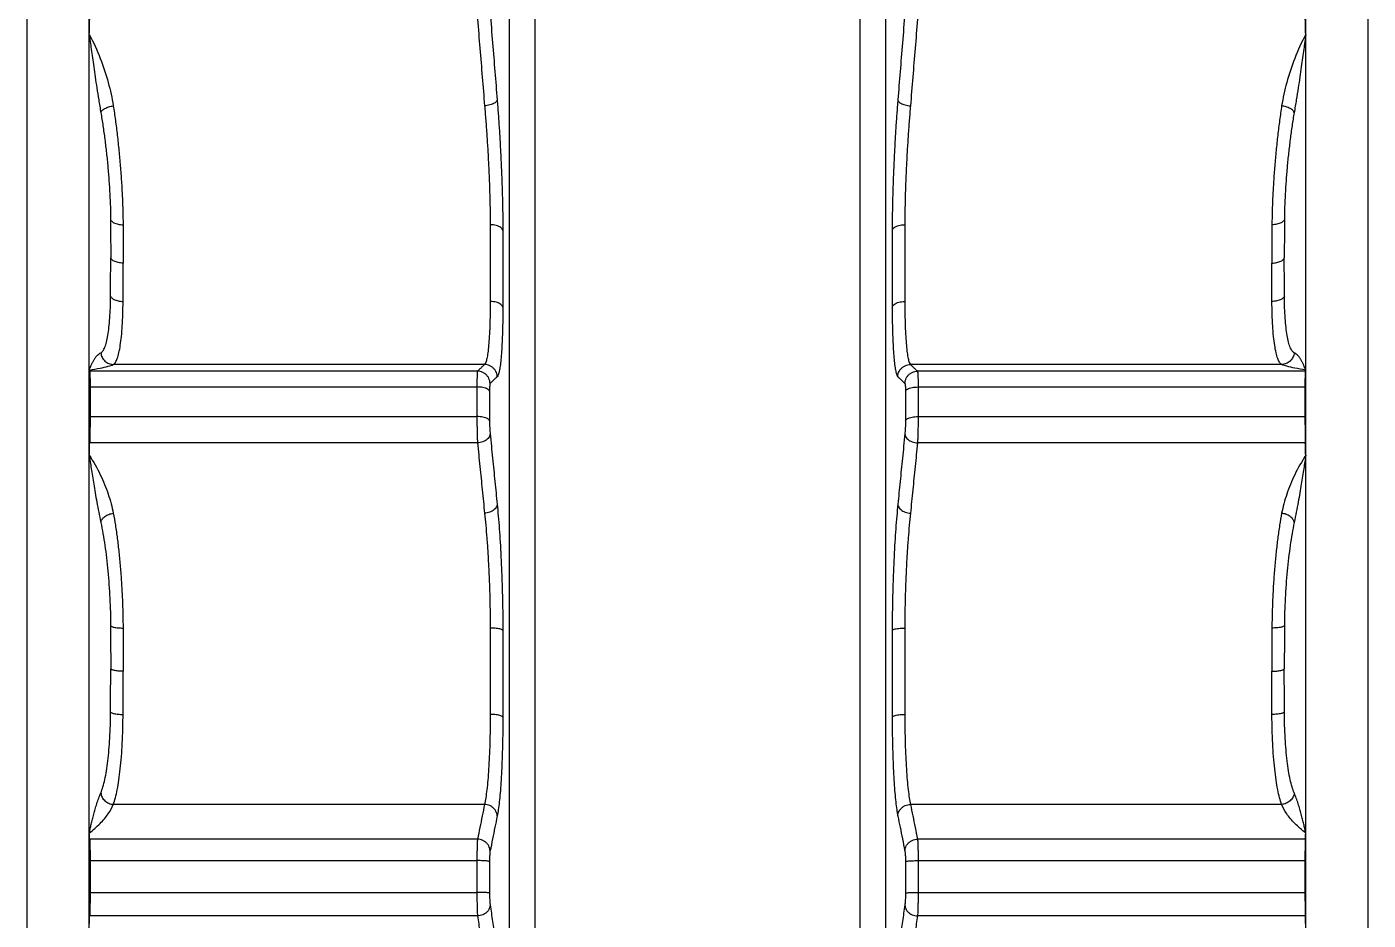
# Model space of a CAD drawing. Extents: x -19 to 350, y -1 to 245.
# Drawn here: x 277.3 to 330.3, y 182.8 to 218.1 of the extents above; entities that cross this region are included whole.
import ezdxf

# ---------------------------------------------------------------- set-up
doc = ezdxf.new("R2010")
doc.units = 0
doc.header["$MEASUREMENT"] = 0
doc.layers.get('0').update_dxf_attribs({"linetype": 'CONTINUOUS'})

msp = doc.modelspace()

# ---------------------------------------------------------------- linework, layer by layer
at = {"color": 7, "linetype": 'Continuous'}
for p, q in [((279.761, 116.313), (279.761, 243.066)), ((327.825, 116.313), (327.825, 243.066)), ((277.293, 242.6), (277.293, 116.9)), ((330.293, 116.9), (330.293, 242.6)), ((296.363, 125.188), (296.363, 234.217)), ((311.223, 234.217), (311.223, 125.188)), ((297.36, 233.299), (297.36, 126.107)), ((310.226, 126.107), (310.226, 233.299)), ((295.379, 204.755), (280.711, 204.755)), ((326.875, 204.755), (312.207, 204.755)), ((295.1, 204.489), (279.777, 204.489)), ((327.809, 204.489), (312.486, 204.489)), ((279.791, 203.866), (279.791, 202.696)), ((279.791, 203.866), (295.077, 203.866)), ((295.077, 203.866), (295.077, 202.696)), ((295.576, 203.694), (295.576, 202.532)), ((312.01, 203.694), (312.01, 202.532)), ((312.509, 203.866), (312.509, 202.696)), ((312.509, 203.866), (327.795, 203.866)), ((327.795, 203.866), (327.795, 202.696)), ((279.791, 202.696), (295.077, 202.696)), ((312.509, 202.696), (327.795, 202.696)), ((295.1, 201.655), (279.777, 201.655)), ((327.809, 201.655), (312.486, 201.655)), ((295.379, 187.375), (280.711, 187.375)), ((326.875, 187.375), (312.207, 187.375)), ((295.1, 186.001), (279.777, 186.001)), ((327.809, 186.001), (312.486, 186.001)), ((279.791, 185.152), (279.791, 183.899)), ((279.791, 185.152), (295.077, 185.152)), ((295.077, 185.152), (295.077, 183.899)), ((295.576, 185.113), (295.576, 183.869)), ((312.01, 185.113), (312.01, 183.869)), ((312.509, 185.152), (312.509, 183.899)), ((312.509, 185.152), (327.795, 185.152)), ((327.795, 185.152), (327.795, 183.899)), ((279.791, 183.899), (295.077, 183.899)), ((312.509, 183.899), (327.795, 183.899)), ((295.1, 182.965), (279.777, 182.965)), ((327.809, 182.965), (312.486, 182.965))]:
    msp.add_line(p, q, dxfattribs=at)
for points, knots in [([(279.761, 217.795), (279.764, 217.895), (279.769, 218.095), (279.774, 218.294), (279.777, 218.395)], [0, 0, 0, 0, 0.2986575, 0.5998641, 0.5998641, 0.5998641, 0.5998641]), ([(295.1, 218.395), (295.131, 218.013), (295.194, 217.25), (295.287, 216.109), (295.348, 215.35), (295.379, 214.972)], [0, 0, 0, 0, 1.150453, 2.295142, 3.434033, 3.434033, 3.434033, 3.434033]), ([(295.599, 218.639), (295.631, 218.246), (295.694, 217.473), (295.787, 216.331), (295.848, 215.584), (295.877, 215.216)], [0, 0, 0, 0, 1.183951, 2.327165, 3.434951, 3.434951, 3.434951, 3.434951]), ([(311.987, 218.639), (311.955, 218.246), (311.892, 217.473), (311.799, 216.331), (311.738, 215.584), (311.709, 215.216)], [0, 0, 0, 0, 1.183951, 2.327165, 3.434951, 3.434951, 3.434951, 3.434951]), ([(312.486, 218.395), (312.455, 218.013), (312.392, 217.25), (312.299, 216.109), (312.238, 215.35), (312.207, 214.972)], [0, 0, 0, 0, 1.150453, 2.295142, 3.434033, 3.434033, 3.434033, 3.434033]), ([(327.825, 217.795), (327.822, 217.895), (327.817, 218.095), (327.812, 218.294), (327.809, 218.395)], [0, 0, 0, 0, 0.2986575, 0.5998641, 0.5998641, 0.5998641, 0.5998641]), ([(279.761, 217.795), (279.921, 217.486), (280.206, 216.866), (280.523, 215.919), (280.658, 215.283), (280.711, 214.972)], [0, 0, 0, 0, 1.043848, 2.042423, 2.9899, 2.9899, 2.9899, 2.9899]), ([(279.761, 217.795), (279.773, 217.702), (279.798, 217.507), (279.839, 217.2), (279.885, 216.865), (279.937, 216.5), (279.995, 216.102), (280.06, 215.67), (280.135, 215.2), (280.189, 214.873), (280.218, 214.703)], [0, 0, 0, 0, 0.280797, 0.590533, 0.928272, 1.296196, 1.696939, 2.13336, 2.60841, 3.125565, 3.125565, 3.125565, 3.125565]), ([(327.825, 217.795), (327.665, 217.486), (327.38, 216.866), (327.063, 215.919), (326.928, 215.283), (326.875, 214.972)], [0, 0, 0, 0, 1.043848, 2.042423, 2.9899, 2.9899, 2.9899, 2.9899]), ([(327.825, 217.795), (327.813, 217.702), (327.788, 217.507), (327.747, 217.2), (327.701, 216.865), (327.65, 216.5), (327.592, 216.102), (327.526, 215.67), (327.451, 215.2), (327.397, 214.873), (327.368, 214.703)], [0, 0, 0, 0, 0.280797, 0.590533, 0.928272, 1.296196, 1.696939, 2.13336, 2.60841, 3.125565, 3.125565, 3.125565, 3.125565]), ([(295.877, 215.216), (295.876, 215.199), (295.863, 215.162), (295.821, 215.115), (295.759, 215.072), (295.681, 215.034), (295.588, 215.004), (295.486, 214.983), (295.415, 214.974), (295.379, 214.972)], [0, 0, 0, 0, 0.0510357, 0.1123881, 0.1869245, 0.2743394, 0.3724606, 0.4780077, 0.5870644, 0.5870644, 0.5870644, 0.5870644]), ([(295.877, 215.216), (295.893, 215.029), (295.921, 214.649), (295.96, 214.074), (295.995, 213.488), (296.026, 212.897), (296.052, 212.306), (296.073, 211.72), (296.088, 211.146), (296.099, 210.59), (296.102, 210.226), (296.102, 210.049)], [0, 0, 0, 0, 0.562686, 1.141781, 1.729897, 2.323117, 2.916444, 3.504597, 4.081328, 4.640548, 5.17285, 5.17285, 5.17285, 5.17285]), ([(311.709, 215.216), (311.694, 215.029), (311.665, 214.649), (311.626, 214.074), (311.591, 213.488), (311.561, 212.897), (311.535, 212.306), (311.514, 211.72), (311.498, 211.146), (311.488, 210.59), (311.485, 210.226), (311.484, 210.049)], [0, 0, 0, 0, 0.562686, 1.141781, 1.729897, 2.323117, 2.916444, 3.504597, 4.081328, 4.640548, 5.17285, 5.17285, 5.17285, 5.17285]), ([(311.709, 215.216), (311.71, 215.199), (311.724, 215.162), (311.765, 215.115), (311.827, 215.072), (311.905, 215.034), (311.998, 215.004), (312.1, 214.983), (312.171, 214.974), (312.207, 214.972)], [0, 0, 0, 0, 0.0510357, 0.1123881, 0.1869245, 0.2743394, 0.3724606, 0.4780077, 0.5870644, 0.5870644, 0.5870644, 0.5870644]), ([(280.218, 214.703), (280.221, 214.718), (280.234, 214.749), (280.268, 214.792), (280.316, 214.833), (280.378, 214.871), (280.451, 214.905), (280.532, 214.934), (280.62, 214.957), (280.68, 214.968), (280.711, 214.972)], [0, 0, 0, 0, 0.0452581, 0.0988116, 0.1620326, 0.2347006, 0.3155932, 0.4028459, 0.4941842, 0.5870968, 0.5870968, 0.5870968, 0.5870968]), ([(280.218, 214.703), (280.247, 214.531), (280.303, 214.181), (280.376, 213.649), (280.441, 213.108), (280.496, 212.564), (280.54, 212.023), (280.573, 211.493), (280.595, 210.981), (280.601, 210.646), (280.602, 210.482)], [0, 0, 0, 0, 0.524175, 1.063291, 1.610241, 2.159106, 2.703727, 3.237412, 3.752897, 4.242548, 4.242548, 4.242548, 4.242548]), ([(280.711, 214.972), (280.74, 214.783), (280.795, 214.397), (280.868, 213.809), (280.933, 213.206), (280.988, 212.598), (281.033, 211.993), (281.066, 211.402), (281.087, 210.831), (281.094, 210.459), (281.095, 210.277)], [0, 0, 0, 0, 0.573406, 1.169658, 1.779081, 2.392635, 3.001402, 3.596713, 4.17026, 4.714191, 4.714191, 4.714191, 4.714191]), ([(295.379, 214.972), (295.396, 214.784), (295.428, 214.398), (295.47, 213.812), (295.508, 213.21), (295.541, 212.602), (295.567, 211.998), (295.586, 211.405), (295.599, 210.833), (295.603, 210.459), (295.604, 210.277)], [0, 0, 0, 0, 0.56781, 1.159155, 1.76516, 2.376716, 2.984825, 3.580713, 4.155689, 4.701438, 4.701438, 4.701438, 4.701438]), ([(312.207, 214.972), (312.191, 214.784), (312.159, 214.398), (312.116, 213.812), (312.078, 213.21), (312.046, 212.602), (312.019, 211.998), (312, 211.405), (311.987, 210.833), (311.983, 210.459), (311.983, 210.277)], [0, 0, 0, 0, 0.56781, 1.159155, 1.76516, 2.376716, 2.984825, 3.580713, 4.155689, 4.701438, 4.701438, 4.701438, 4.701438]), ([(326.875, 214.972), (326.846, 214.783), (326.791, 214.397), (326.718, 213.809), (326.653, 213.206), (326.598, 212.598), (326.554, 211.993), (326.52, 211.402), (326.499, 210.831), (326.492, 210.459), (326.491, 210.277)], [0, 0, 0, 0, 0.573406, 1.169658, 1.779081, 2.392635, 3.001402, 3.596713, 4.17026, 4.714191, 4.714191, 4.714191, 4.714191]), ([(327.368, 214.703), (327.365, 214.718), (327.353, 214.749), (327.319, 214.792), (327.27, 214.833), (327.208, 214.871), (327.136, 214.905), (327.054, 214.934), (326.966, 214.957), (326.906, 214.968), (326.875, 214.972)], [0, 0, 0, 0, 0.0452581, 0.0988116, 0.1620326, 0.2347006, 0.3155932, 0.4028459, 0.4941842, 0.5870968, 0.5870968, 0.5870968, 0.5870968]), ([(327.368, 214.703), (327.339, 214.531), (327.283, 214.181), (327.21, 213.649), (327.145, 213.108), (327.091, 212.564), (327.046, 212.023), (327.013, 211.493), (326.992, 210.981), (326.985, 210.646), (326.984, 210.482)], [0, 0, 0, 0, 0.524175, 1.063291, 1.610241, 2.159106, 2.703727, 3.237412, 3.752897, 4.242548, 4.242548, 4.242548, 4.242548]), ([(280.602, 210.482), (280.608, 210.465), (280.628, 210.43), (280.675, 210.386), (280.738, 210.348), (280.815, 210.317), (280.902, 210.294), (280.996, 210.28), (281.062, 210.277), (281.095, 210.277)], [0, 0, 0, 0, 0.0549338, 0.1182992, 0.1915163, 0.2742354, 0.364937, 0.461351, 0.5607524, 0.5607524, 0.5607524, 0.5607524]), ([(280.602, 210.482), (280.603, 210.314), (280.605, 209.978), (280.606, 209.473), (280.607, 209.136), (280.607, 208.968)], [0, 0, 0, 0, 0.504718, 1.009531, 1.514302, 1.514302, 1.514302, 1.514302]), ([(326.984, 210.482), (326.978, 210.465), (326.958, 210.43), (326.911, 210.386), (326.848, 210.348), (326.772, 210.317), (326.684, 210.294), (326.59, 210.28), (326.524, 210.277), (326.491, 210.277)], [0, 0, 0, 0, 0.0549338, 0.1182992, 0.1915163, 0.2742354, 0.364937, 0.461351, 0.5607524, 0.5607524, 0.5607524, 0.5607524]), ([(326.984, 210.482), (326.983, 210.314), (326.982, 209.978), (326.98, 209.473), (326.98, 209.136), (326.98, 208.968)], [0, 0, 0, 0, 0.504718, 1.009531, 1.514302, 1.514302, 1.514302, 1.514302]), ([(281.095, 210.277), (281.096, 210.109), (281.098, 209.772), (281.099, 209.266), (281.099, 208.929), (281.099, 208.761)], [0, 0, 0, 0, 0.50562, 1.011116, 1.516501, 1.516501, 1.516501, 1.516501]), ([(296.102, 210.049), (296.099, 210.07), (296.078, 210.116), (296.021, 210.171), (295.939, 210.217), (295.839, 210.251), (295.725, 210.273), (295.645, 210.277), (295.604, 210.277)], [0, 0, 0, 0, 0.0656345, 0.1433111, 0.2361307, 0.3430443, 0.4605163, 0.5836071, 0.5836071, 0.5836071, 0.5836071]), ([(295.604, 210.277), (295.605, 209.94), (295.606, 209.266), (295.606, 208.255), (295.605, 207.581), (295.604, 207.244)], [0, 0, 0, 0, 1.011015, 2.021978, 3.032988, 3.032988, 3.032988, 3.032988]), ([(296.102, 210.049), (296.103, 209.712), (296.104, 209.037), (296.104, 208.025), (296.103, 207.351), (296.102, 207.014)], [0, 0, 0, 0, 1.011517, 2.023613, 3.035147, 3.035147, 3.035147, 3.035147]), ([(311.484, 210.049), (311.483, 209.712), (311.482, 209.037), (311.482, 208.025), (311.483, 207.351), (311.484, 207.014)], [0, 0, 0, 0, 1.011517, 2.023613, 3.035147, 3.035147, 3.035147, 3.035147]), ([(311.484, 210.049), (311.488, 210.07), (311.508, 210.116), (311.566, 210.171), (311.647, 210.217), (311.747, 210.251), (311.861, 210.273), (311.942, 210.277), (311.983, 210.277)], [0, 0, 0, 0, 0.0656345, 0.1433111, 0.2361307, 0.3430443, 0.4605163, 0.5836071, 0.5836071, 0.5836071, 0.5836071]), ([(311.983, 210.277), (311.982, 209.94), (311.98, 209.266), (311.98, 208.255), (311.982, 207.581), (311.983, 207.244)], [0, 0, 0, 0, 1.011015, 2.021978, 3.032988, 3.032988, 3.032988, 3.032988]), ([(326.491, 210.277), (326.49, 210.109), (326.489, 209.772), (326.487, 209.266), (326.487, 208.929), (326.487, 208.761)], [0, 0, 0, 0, 0.50562, 1.011116, 1.516501, 1.516501, 1.516501, 1.516501]), ([(280.602, 207.454), (280.603, 207.622), (280.605, 207.959), (280.606, 208.463), (280.607, 208.8), (280.607, 208.968)], [0, 0, 0, 0, 0.504697, 1.009497, 1.514264, 1.514264, 1.514264, 1.514264]), ([(281.099, 208.761), (281.066, 208.761), (281.001, 208.764), (280.907, 208.778), (280.819, 208.802), (280.743, 208.833), (280.68, 208.872), (280.633, 208.916), (280.613, 208.951), (280.607, 208.968)], [0, 0, 0, 0, 0.0991223, 0.195333, 0.2863171, 0.3698487, 0.4433496, 0.5065751, 0.5614574, 0.5614574, 0.5614574, 0.5614574]), ([(326.487, 208.761), (326.52, 208.761), (326.585, 208.764), (326.68, 208.778), (326.767, 208.802), (326.844, 208.833), (326.907, 208.872), (326.953, 208.916), (326.974, 208.951), (326.98, 208.968)], [0, 0, 0, 0, 0.0991223, 0.195333, 0.2863171, 0.3698487, 0.4433496, 0.5065751, 0.5614574, 0.5614574, 0.5614574, 0.5614574]), ([(326.984, 207.454), (326.983, 207.622), (326.982, 207.959), (326.98, 208.463), (326.98, 208.8), (326.98, 208.968)], [0, 0, 0, 0, 0.504697, 1.009497, 1.514264, 1.514264, 1.514264, 1.514264]), ([(281.095, 207.244), (281.096, 207.413), (281.098, 207.75), (281.099, 208.255), (281.099, 208.592), (281.099, 208.761)], [0, 0, 0, 0, 0.50562, 1.011116, 1.516501, 1.516501, 1.516501, 1.516501]), ([(326.491, 207.244), (326.49, 207.413), (326.489, 207.75), (326.487, 208.255), (326.487, 208.592), (326.487, 208.761)], [0, 0, 0, 0, 0.50562, 1.011116, 1.516501, 1.516501, 1.516501, 1.516501]), ([(280.218, 205.218), (280.252, 205.233), (280.316, 205.302), (280.385, 205.446), (280.447, 205.651), (280.5, 205.912), (280.543, 206.229), (280.575, 206.597), (280.596, 207.011), (280.601, 207.302), (280.602, 207.454)], [0, 0, 0, 0, 0.110222, 0.268388, 0.480997, 0.748432, 1.068937, 1.439453, 1.855671, 2.311972, 2.311972, 2.311972, 2.311972]), ([(280.602, 207.454), (280.608, 207.436), (280.628, 207.402), (280.675, 207.357), (280.738, 207.318), (280.815, 207.287), (280.902, 207.263), (280.996, 207.248), (281.062, 207.244), (281.095, 207.244)], [0, 0, 0, 0, 0.0551446, 0.1187956, 0.1923102, 0.2752957, 0.3662049, 0.4627499, 0.562196, 0.562196, 0.562196, 0.562196]), ([(280.711, 204.755), (280.745, 204.772), (280.809, 204.849), (280.877, 205.008), (280.94, 205.235), (280.993, 205.527), (281.036, 205.881), (281.068, 206.291), (281.089, 206.752), (281.094, 207.075), (281.095, 207.244)], [0, 0, 0, 0, 0.114224, 0.285248, 0.519794, 0.817533, 1.175379, 1.588748, 2.052078, 2.559096, 2.559096, 2.559096, 2.559096]), ([(295.604, 207.244), (295.603, 207.075), (295.6, 206.751), (295.588, 206.289), (295.569, 205.878), (295.543, 205.525), (295.512, 205.235), (295.477, 205.009), (295.437, 204.856), (295.402, 204.775), (295.379, 204.755)], [0, 0, 0, 0, 0.508644, 0.972792, 1.385724, 1.741469, 2.035035, 2.262598, 2.421927, 2.514811, 2.514811, 2.514811, 2.514811]), ([(296.102, 207.014), (296.099, 207.035), (296.078, 207.08), (296.021, 207.136), (295.939, 207.182), (295.839, 207.217), (295.725, 207.239), (295.645, 207.244), (295.604, 207.244)], [0, 0, 0, 0, 0.0657358, 0.1435806, 0.2365764, 0.3436368, 0.4612047, 0.5843289, 0.5843289, 0.5843289, 0.5843289]), ([(311.484, 207.014), (311.488, 207.035), (311.508, 207.08), (311.566, 207.136), (311.647, 207.182), (311.747, 207.217), (311.861, 207.239), (311.942, 207.244), (311.983, 207.244)], [0, 0, 0, 0, 0.0657358, 0.1435806, 0.2365764, 0.3436368, 0.4612047, 0.5843289, 0.5843289, 0.5843289, 0.5843289]), ([(311.983, 207.244), (311.983, 207.075), (311.986, 206.751), (311.999, 206.289), (312.018, 205.878), (312.043, 205.525), (312.074, 205.235), (312.11, 205.009), (312.149, 204.856), (312.184, 204.775), (312.207, 204.755)], [0, 0, 0, 0, 0.508644, 0.972792, 1.385724, 1.741469, 2.035035, 2.262598, 2.421927, 2.514811, 2.514811, 2.514811, 2.514811]), ([(326.984, 207.454), (326.978, 207.436), (326.958, 207.402), (326.911, 207.357), (326.848, 207.318), (326.772, 207.287), (326.684, 207.263), (326.59, 207.248), (326.524, 207.244), (326.491, 207.244)], [0, 0, 0, 0, 0.0551446, 0.1187956, 0.1923102, 0.2752957, 0.3662049, 0.4627499, 0.562196, 0.562196, 0.562196, 0.562196]), ([(326.875, 204.755), (326.841, 204.772), (326.777, 204.849), (326.709, 205.008), (326.646, 205.235), (326.594, 205.527), (326.55, 205.881), (326.518, 206.291), (326.498, 206.752), (326.492, 207.075), (326.491, 207.244)], [0, 0, 0, 0, 0.114224, 0.285248, 0.519794, 0.817533, 1.175379, 1.588748, 2.052078, 2.559096, 2.559096, 2.559096, 2.559096]), ([(327.368, 205.218), (327.335, 205.233), (327.27, 205.302), (327.201, 205.446), (327.139, 205.651), (327.086, 205.912), (327.043, 206.229), (327.011, 206.597), (326.991, 207.011), (326.985, 207.302), (326.984, 207.454)], [0, 0, 0, 0, 0.110222, 0.268388, 0.480997, 0.748432, 1.068937, 1.439453, 1.855671, 2.311972, 2.311972, 2.311972, 2.311972]), ([(296.102, 207.014), (296.102, 206.847), (296.099, 206.525), (296.089, 206.065), (296.074, 205.648), (296.053, 205.281), (296.028, 204.967), (295.999, 204.708), (295.966, 204.506), (295.93, 204.367), (295.898, 204.293), (295.877, 204.273)], [0, 0, 0, 0, 0.501019, 0.964265, 1.382149, 1.75087, 2.067012, 2.328099, 2.53204, 2.677472, 2.764481, 2.764481, 2.764481, 2.764481]), ([(311.484, 207.014), (311.485, 206.847), (311.487, 206.525), (311.497, 206.065), (311.512, 205.648), (311.533, 205.281), (311.558, 204.967), (311.588, 204.708), (311.621, 204.506), (311.656, 204.367), (311.688, 204.293), (311.709, 204.273)], [0, 0, 0, 0, 0.501019, 0.964265, 1.382149, 1.75087, 2.067012, 2.328099, 2.53204, 2.677472, 2.764481, 2.764481, 2.764481, 2.764481]), ([(279.761, 204.536), (279.773, 204.568), (279.797, 204.633), (279.838, 204.73), (279.883, 204.828), (279.934, 204.924), (279.991, 205.015), (280.056, 205.099), (280.13, 205.171), (280.188, 205.204), (280.218, 205.218)], [0, 0, 0, 0, 0.1018426, 0.2080295, 0.3163706, 0.4254937, 0.5338354, 0.6396954, 0.7417055, 0.8402547, 0.8402547, 0.8402547, 0.8402547]), ([(280.218, 205.218), (280.221, 205.187), (280.231, 205.126), (280.264, 205.038), (280.312, 204.958), (280.374, 204.888), (280.448, 204.831), (280.53, 204.788), (280.619, 204.762), (280.68, 204.755), (280.711, 204.755)], [0, 0, 0, 0, 0.0928389, 0.185755, 0.278662, 0.371475, 0.4641217, 0.5565523, 0.6487465, 0.7407165, 0.7407165, 0.7407165, 0.7407165]), ([(327.368, 205.218), (327.366, 205.187), (327.355, 205.126), (327.322, 205.038), (327.274, 204.958), (327.212, 204.888), (327.139, 204.831), (327.056, 204.788), (326.967, 204.762), (326.906, 204.755), (326.875, 204.755)], [0, 0, 0, 0, 0.0928389, 0.185755, 0.278662, 0.371475, 0.4641217, 0.5565523, 0.6487465, 0.7407165, 0.7407165, 0.7407165, 0.7407165]), ([(327.825, 204.536), (327.814, 204.568), (327.789, 204.633), (327.748, 204.73), (327.703, 204.828), (327.652, 204.924), (327.595, 205.015), (327.53, 205.099), (327.457, 205.171), (327.398, 205.204), (327.368, 205.218)], [0, 0, 0, 0, 0.1018426, 0.2080295, 0.3163706, 0.4254937, 0.5338354, 0.6396954, 0.7417055, 0.8402547, 0.8402547, 0.8402547, 0.8402547]), ([(279.761, 204.536), (279.906, 204.558), (280.157, 204.599), (280.475, 204.669), (280.646, 204.725), (280.711, 204.755)], [0, 0, 0, 0, 0.4394335, 0.7631933, 0.9769682, 0.9769682, 0.9769682, 0.9769682]), ([(295.379, 204.755), (295.348, 204.726), (295.287, 204.667), (295.194, 204.578), (295.131, 204.519), (295.1, 204.489)], [0, 0, 0, 0, 0.1273803, 0.2557354, 0.3850496, 0.3850496, 0.3850496, 0.3850496]), ([(295.877, 204.273), (295.876, 204.309), (295.865, 204.382), (295.826, 204.484), (295.765, 204.576), (295.686, 204.653), (295.592, 204.71), (295.488, 204.746), (295.415, 204.755), (295.379, 204.755)], [0, 0, 0, 0, 0.109113, 0.2183283, 0.3276094, 0.4369079, 0.5461717, 0.6553555, 0.764429, 0.764429, 0.764429, 0.764429]), ([(311.709, 204.273), (311.71, 204.309), (311.721, 204.382), (311.76, 204.484), (311.821, 204.576), (311.9, 204.653), (311.994, 204.71), (312.098, 204.746), (312.171, 204.755), (312.207, 204.755)], [0, 0, 0, 0, 0.109113, 0.2183283, 0.3276094, 0.4369079, 0.5461717, 0.6553555, 0.764429, 0.764429, 0.764429, 0.764429]), ([(312.207, 204.755), (312.238, 204.726), (312.3, 204.667), (312.392, 204.578), (312.455, 204.519), (312.486, 204.489)], [0, 0, 0, 0, 0.1273803, 0.2557354, 0.3850496, 0.3850496, 0.3850496, 0.3850496]), ([(327.825, 204.536), (327.68, 204.558), (327.429, 204.599), (327.111, 204.669), (326.94, 204.725), (326.875, 204.755)], [0, 0, 0, 0, 0.4394335, 0.7631933, 0.9769682, 0.9769682, 0.9769682, 0.9769682]), ([(279.777, 204.489), (279.774, 204.497), (279.769, 204.513), (279.764, 204.528), (279.761, 204.536)], [0, 0, 0, 0, 0.02464506, 0.04907797, 0.04907797, 0.04907797, 0.04907797]), ([(279.777, 204.489), (279.78, 204.48), (279.781, 204.448), (279.786, 204.385), (279.788, 204.291), (279.79, 204.17), (279.791, 204.025), (279.791, 203.921), (279.791, 203.866)], [0, 0, 0, 0, 0.0304655, 0.0942242, 0.189192, 0.3121097, 0.4587387, 0.6240186, 0.6240186, 0.6240186, 0.6240186]), ([(295.1, 204.489), (295.095, 204.48), (295.093, 204.448), (295.086, 204.385), (295.083, 204.291), (295.079, 204.17), (295.078, 204.025), (295.077, 203.921), (295.077, 203.866)], [0, 0, 0, 0, 0.0309099, 0.0948442, 0.1897957, 0.31269, 0.4593642, 0.624688, 0.624688, 0.624688, 0.624688]), ([(295.599, 204.006), (295.597, 204.042), (295.587, 204.115), (295.547, 204.218), (295.487, 204.31), (295.408, 204.387), (295.314, 204.445), (295.21, 204.481), (295.137, 204.489), (295.1, 204.489)], [0, 0, 0, 0, 0.1092572, 0.2186178, 0.3280443, 0.4374872, 0.5468934, 0.6562172, 0.765428, 0.765428, 0.765428, 0.765428]), ([(295.877, 204.273), (295.848, 204.244), (295.787, 204.185), (295.694, 204.097), (295.631, 204.036), (295.599, 204.006)], [0, 0, 0, 0, 0.1241454, 0.252536, 0.3857799, 0.3857799, 0.3857799, 0.3857799]), ([(311.709, 204.273), (311.739, 204.244), (311.799, 204.185), (311.892, 204.097), (311.955, 204.036), (311.987, 204.006)], [0, 0, 0, 0, 0.1241454, 0.252536, 0.3857799, 0.3857799, 0.3857799, 0.3857799]), ([(311.987, 204.006), (311.989, 204.042), (312, 204.115), (312.039, 204.218), (312.1, 204.31), (312.179, 204.387), (312.273, 204.445), (312.377, 204.481), (312.45, 204.489), (312.486, 204.489)], [0, 0, 0, 0, 0.1092572, 0.2186178, 0.3280443, 0.4374872, 0.5468934, 0.6562172, 0.765428, 0.765428, 0.765428, 0.765428]), ([(312.486, 204.489), (312.491, 204.48), (312.493, 204.448), (312.5, 204.385), (312.503, 204.291), (312.507, 204.17), (312.509, 204.025), (312.509, 203.921), (312.509, 203.866)], [0, 0, 0, 0, 0.0309099, 0.0948442, 0.1897957, 0.31269, 0.4593642, 0.624688, 0.624688, 0.624688, 0.624688]), ([(327.809, 204.489), (327.806, 204.48), (327.805, 204.448), (327.801, 204.385), (327.799, 204.291), (327.796, 204.17), (327.795, 204.025), (327.795, 203.921), (327.795, 203.866)], [0, 0, 0, 0, 0.0304655, 0.0942242, 0.189192, 0.3121097, 0.4587387, 0.6240186, 0.6240186, 0.6240186, 0.6240186]), ([(327.809, 204.489), (327.812, 204.497), (327.817, 204.513), (327.822, 204.528), (327.825, 204.536)], [0, 0, 0, 0, 0.02464506, 0.04907797, 0.04907797, 0.04907797, 0.04907797]), ([(295.576, 203.694), (295.572, 203.711), (295.549, 203.746), (295.492, 203.786), (295.411, 203.82), (295.312, 203.846), (295.198, 203.862), (295.118, 203.866), (295.077, 203.866)], [0, 0, 0, 0, 0.0519731, 0.1204354, 0.2079032, 0.3121955, 0.4287616, 0.5517612, 0.5517612, 0.5517612, 0.5517612]), ([(295.599, 204.006), (295.594, 204.001), (295.59, 203.977), (295.583, 203.935), (295.579, 203.87), (295.576, 203.787), (295.576, 203.726), (295.576, 203.694)], [0, 0, 0, 0, 0.0215764, 0.0661362, 0.1320418, 0.2162386, 0.3141818, 0.3141818, 0.3141818, 0.3141818]), ([(311.987, 204.006), (311.993, 204.001), (311.997, 203.977), (312.003, 203.935), (312.007, 203.87), (312.01, 203.787), (312.01, 203.726), (312.01, 203.694)], [0, 0, 0, 0, 0.0215764, 0.0661362, 0.1320418, 0.2162386, 0.3141818, 0.3141818, 0.3141818, 0.3141818]), ([(312.01, 203.694), (312.014, 203.711), (312.037, 203.746), (312.094, 203.786), (312.175, 203.82), (312.275, 203.846), (312.388, 203.862), (312.468, 203.866), (312.509, 203.866)], [0, 0, 0, 0, 0.0519731, 0.1204354, 0.2079032, 0.3121955, 0.4287616, 0.5517612, 0.5517612, 0.5517612, 0.5517612]), ([(279.791, 202.696), (279.791, 202.636), (279.791, 202.514), (279.79, 202.331), (279.788, 202.148), (279.785, 201.972), (279.781, 201.808), (279.778, 201.704), (279.777, 201.655)], [0, 0, 0, 0, 0.179239, 0.36461, 0.549716, 0.728164, 0.89379, 1.040869, 1.040869, 1.040869, 1.040869]), ([(295.576, 202.532), (295.572, 202.548), (295.549, 202.583), (295.491, 202.62), (295.411, 202.653), (295.312, 202.677), (295.198, 202.692), (295.118, 202.696), (295.077, 202.696)], [0, 0, 0, 0, 0.0500663, 0.1173201, 0.2041088, 0.3080718, 0.4245229, 0.5475104, 0.5475104, 0.5475104, 0.5475104]), ([(295.077, 202.696), (295.077, 202.636), (295.078, 202.514), (295.08, 202.331), (295.083, 202.148), (295.088, 201.972), (295.093, 201.808), (295.098, 201.704), (295.1, 201.655)], [0, 0, 0, 0, 0.179269, 0.364601, 0.549534, 0.727995, 0.893797, 1.041075, 1.041075, 1.041075, 1.041075]), ([(295.576, 202.532), (295.576, 202.496), (295.576, 202.423), (295.579, 202.313), (295.584, 202.206), (295.59, 202.105), (295.596, 202.041), (295.599, 202.012)], [0, 0, 0, 0, 0.1077268, 0.2194124, 0.329143, 0.4316037, 0.5213227, 0.5213227, 0.5213227, 0.5213227]), ([(312.01, 202.532), (312.01, 202.496), (312.01, 202.423), (312.007, 202.313), (312.002, 202.206), (311.996, 202.105), (311.99, 202.041), (311.987, 202.012)], [0, 0, 0, 0, 0.1077268, 0.2194124, 0.329143, 0.4316037, 0.5213227, 0.5213227, 0.5213227, 0.5213227]), ([(312.01, 202.532), (312.014, 202.548), (312.037, 202.583), (312.095, 202.62), (312.175, 202.653), (312.275, 202.677), (312.388, 202.692), (312.468, 202.696), (312.509, 202.696)], [0, 0, 0, 0, 0.0500663, 0.1173201, 0.2041088, 0.3080718, 0.4245229, 0.5475104, 0.5475104, 0.5475104, 0.5475104]), ([(312.509, 202.696), (312.509, 202.636), (312.509, 202.514), (312.507, 202.331), (312.503, 202.148), (312.499, 201.972), (312.493, 201.808), (312.489, 201.704), (312.486, 201.655)], [0, 0, 0, 0, 0.179269, 0.364601, 0.549534, 0.727995, 0.893797, 1.041075, 1.041075, 1.041075, 1.041075]), ([(327.795, 202.696), (327.795, 202.636), (327.795, 202.514), (327.797, 202.331), (327.799, 202.148), (327.802, 201.972), (327.805, 201.808), (327.808, 201.704), (327.809, 201.655)], [0, 0, 0, 0, 0.179239, 0.36461, 0.549716, 0.728164, 0.89379, 1.040869, 1.040869, 1.040869, 1.040869]), ([(295.599, 202.012), (295.597, 201.986), (295.586, 201.933), (295.545, 201.861), (295.484, 201.795), (295.405, 201.739), (295.311, 201.696), (295.209, 201.666), (295.137, 201.657), (295.1, 201.655)], [0, 0, 0, 0, 0.0765639, 0.1584414, 0.2475335, 0.3441212, 0.4471555, 0.5546481, 0.6640439, 0.6640439, 0.6640439, 0.6640439]), ([(295.599, 202.012), (295.631, 201.692), (295.694, 201.064), (295.787, 200.138), (295.848, 199.531), (295.877, 199.232)], [0, 0, 0, 0, 0.962907, 1.892672, 2.793612, 2.793612, 2.793612, 2.793612]), ([(311.987, 202.012), (311.955, 201.692), (311.892, 201.064), (311.799, 200.138), (311.738, 199.531), (311.709, 199.232)], [0, 0, 0, 0, 0.962907, 1.892672, 2.793612, 2.793612, 2.793612, 2.793612]), ([(311.987, 202.012), (311.989, 201.986), (312, 201.933), (312.041, 201.861), (312.102, 201.795), (312.182, 201.739), (312.275, 201.696), (312.378, 201.666), (312.45, 201.657), (312.486, 201.655)], [0, 0, 0, 0, 0.0765639, 0.1584414, 0.2475335, 0.3441212, 0.4471555, 0.5546481, 0.6640439, 0.6640439, 0.6640439, 0.6640439]), ([(279.761, 201.168), (279.764, 201.249), (279.769, 201.411), (279.774, 201.574), (279.777, 201.655)], [0, 0, 0, 0, 0.2424957, 0.4870612, 0.4870612, 0.4870612, 0.4870612]), ([(295.1, 201.655), (295.131, 201.345), (295.194, 200.726), (295.287, 199.8), (295.348, 199.184), (295.379, 198.876)], [0, 0, 0, 0, 0.935556, 1.86641, 2.792534, 2.792534, 2.792534, 2.792534]), ([(312.486, 201.655), (312.455, 201.345), (312.392, 200.726), (312.299, 199.8), (312.238, 199.184), (312.207, 198.876)], [0, 0, 0, 0, 0.935556, 1.86641, 2.792534, 2.792534, 2.792534, 2.792534]), ([(327.825, 201.168), (327.822, 201.249), (327.817, 201.411), (327.812, 201.574), (327.809, 201.655)], [0, 0, 0, 0, 0.2424957, 0.4870612, 0.4870612, 0.4870612, 0.4870612]), ([(279.761, 201.168), (279.92, 200.92), (280.203, 200.421), (280.521, 199.651), (280.658, 199.13), (280.711, 198.876)], [0, 0, 0, 0, 0.884357, 1.715655, 2.49376, 2.49376, 2.49376, 2.49376]), ([(279.761, 201.168), (279.773, 201.085), (279.798, 200.909), (279.839, 200.635), (279.885, 200.339), (279.936, 200.019), (279.994, 199.676), (280.06, 199.309), (280.134, 198.916), (280.189, 198.647), (280.218, 198.508)], [0, 0, 0, 0, 0.253697, 0.531221, 0.830969, 1.153979, 1.501439, 1.874415, 2.273658, 2.699884, 2.699884, 2.699884, 2.699884]), ([(327.825, 201.168), (327.667, 200.92), (327.384, 200.421), (327.065, 199.651), (326.928, 199.13), (326.875, 198.876)], [0, 0, 0, 0, 0.884357, 1.715655, 2.49376, 2.49376, 2.49376, 2.49376]), ([(327.825, 201.168), (327.813, 201.085), (327.788, 200.909), (327.747, 200.635), (327.701, 200.339), (327.65, 200.019), (327.592, 199.676), (327.527, 199.309), (327.452, 198.916), (327.397, 198.647), (327.368, 198.508)], [0, 0, 0, 0, 0.253697, 0.531221, 0.830969, 1.153979, 1.501439, 1.874415, 2.273658, 2.699884, 2.699884, 2.699884, 2.699884]), ([(280.218, 198.508), (280.221, 198.53), (280.232, 198.575), (280.266, 198.638), (280.314, 198.698), (280.376, 198.751), (280.449, 198.798), (280.531, 198.835), (280.619, 198.862), (280.68, 198.873), (280.711, 198.876)], [0, 0, 0, 0, 0.0663267, 0.1372628, 0.2136625, 0.2955405, 0.3822272, 0.4725476, 0.5649899, 0.657861, 0.657861, 0.657861, 0.657861]), ([(280.711, 198.876), (280.74, 198.719), (280.797, 198.39), (280.87, 197.875), (280.934, 197.325), (280.989, 196.748), (281.033, 196.154), (281.066, 195.549), (281.088, 194.944), (281.094, 194.542), (281.095, 194.342)], [0, 0, 0, 0, 0.480088, 1.002529, 1.55894, 2.141064, 2.740406, 3.348375, 3.956428, 4.556176, 4.556176, 4.556176, 4.556176]), ([(295.877, 199.232), (295.876, 199.206), (295.864, 199.154), (295.824, 199.081), (295.762, 199.016), (295.683, 198.96), (295.59, 198.917), (295.487, 198.888), (295.415, 198.878), (295.379, 198.876)], [0, 0, 0, 0, 0.0764837, 0.1582757, 0.2472644, 0.3437273, 0.4466195, 0.5539618, 0.6632106, 0.6632106, 0.6632106, 0.6632106]), ([(295.379, 198.876), (295.396, 198.719), (295.429, 198.391), (295.471, 197.878), (295.509, 197.329), (295.541, 196.753), (295.567, 196.158), (295.587, 195.553), (295.599, 194.946), (295.603, 194.543), (295.604, 194.342)], [0, 0, 0, 0, 0.474005, 0.991241, 1.543958, 2.123833, 2.722314, 3.330743, 3.940233, 4.541956, 4.541956, 4.541956, 4.541956]), ([(295.877, 199.232), (295.893, 199.076), (295.922, 198.754), (295.961, 198.255), (295.996, 197.726), (296.026, 197.174), (296.052, 196.603), (296.073, 196.018), (296.089, 195.425), (296.099, 194.832), (296.102, 194.437), (296.102, 194.241)], [0, 0, 0, 0, 0.468522, 0.97169, 1.502515, 2.057069, 2.630536, 3.21783, 3.812827, 4.409427, 4.997663, 4.997663, 4.997663, 4.997663]), ([(311.709, 199.232), (311.693, 199.076), (311.664, 198.754), (311.625, 198.255), (311.59, 197.726), (311.56, 197.174), (311.534, 196.603), (311.513, 196.018), (311.498, 195.425), (311.488, 194.832), (311.485, 194.437), (311.484, 194.241)], [0, 0, 0, 0, 0.468522, 0.97169, 1.502515, 2.057069, 2.630536, 3.21783, 3.812827, 4.409427, 4.997663, 4.997663, 4.997663, 4.997663]), ([(311.709, 199.232), (311.71, 199.206), (311.722, 199.154), (311.763, 199.081), (311.824, 199.016), (311.903, 198.96), (311.996, 198.917), (312.099, 198.888), (312.171, 198.878), (312.207, 198.876)], [0, 0, 0, 0, 0.0764837, 0.1582757, 0.2472644, 0.3437273, 0.4466195, 0.5539618, 0.6632106, 0.6632106, 0.6632106, 0.6632106]), ([(312.207, 198.876), (312.19, 198.719), (312.158, 198.391), (312.115, 197.878), (312.077, 197.329), (312.045, 196.753), (312.019, 196.158), (311.999, 195.553), (311.987, 194.946), (311.983, 194.543), (311.983, 194.342)], [0, 0, 0, 0, 0.474005, 0.991241, 1.543958, 2.123833, 2.722314, 3.330743, 3.940233, 4.541956, 4.541956, 4.541956, 4.541956]), ([(326.875, 198.876), (326.846, 198.719), (326.79, 198.39), (326.717, 197.875), (326.652, 197.325), (326.597, 196.748), (326.553, 196.154), (326.52, 195.549), (326.498, 194.944), (326.492, 194.542), (326.491, 194.342)], [0, 0, 0, 0, 0.480088, 1.002529, 1.55894, 2.141064, 2.740406, 3.348375, 3.956428, 4.556176, 4.556176, 4.556176, 4.556176]), ([(327.368, 198.508), (327.366, 198.53), (327.354, 198.575), (327.321, 198.638), (327.272, 198.698), (327.21, 198.751), (327.137, 198.798), (327.055, 198.835), (326.967, 198.862), (326.906, 198.873), (326.875, 198.876)], [0, 0, 0, 0, 0.0663267, 0.1372628, 0.2136625, 0.2955405, 0.3822272, 0.4725476, 0.5649899, 0.657861, 0.657861, 0.657861, 0.657861]), ([(280.218, 198.508), (280.248, 198.364), (280.305, 198.066), (280.378, 197.601), (280.442, 197.107), (280.496, 196.591), (280.541, 196.059), (280.574, 195.517), (280.595, 194.974), (280.601, 194.612), (280.602, 194.432)], [0, 0, 0, 0, 0.43934, 0.912167, 1.411854, 1.932752, 2.468946, 3.013899, 3.560304, 4.100157, 4.100157, 4.100157, 4.100157]), ([(327.368, 198.508), (327.338, 198.364), (327.282, 198.066), (327.209, 197.601), (327.144, 197.107), (327.09, 196.591), (327.046, 196.059), (327.013, 195.517), (326.991, 194.974), (326.985, 194.612), (326.984, 194.432)], [0, 0, 0, 0, 0.43934, 0.912167, 1.411854, 1.932752, 2.468946, 3.013899, 3.560304, 4.100157, 4.100157, 4.100157, 4.100157]), ([(280.602, 194.432), (280.609, 194.423), (280.633, 194.407), (280.679, 194.388), (280.74, 194.372), (280.816, 194.359), (280.903, 194.349), (280.997, 194.343), (281.062, 194.342), (281.095, 194.342)], [0, 0, 0, 0, 0.0342201, 0.0836175, 0.1480241, 0.2256526, 0.3138463, 0.4093868, 0.5086996, 0.5086996, 0.5086996, 0.5086996]), ([(280.602, 194.432), (280.603, 194.242), (280.605, 193.863), (280.606, 193.295), (280.607, 192.916), (280.607, 192.727)], [0, 0, 0, 0, 0.568177, 1.136466, 1.704711, 1.704711, 1.704711, 1.704711]), ([(281.095, 194.342), (281.096, 194.152), (281.098, 193.773), (281.099, 193.204), (281.099, 192.824), (281.099, 192.635)], [0, 0, 0, 0, 0.5692, 1.138262, 1.707199, 1.707199, 1.707199, 1.707199]), ([(296.102, 194.241), (296.098, 194.253), (296.071, 194.275), (296.016, 194.296), (295.936, 194.316), (295.837, 194.331), (295.724, 194.34), (295.645, 194.342), (295.604, 194.342)], [0, 0, 0, 0, 0.0369626, 0.0966136, 0.1792741, 0.2812534, 0.3970066, 0.5199145, 0.5199145, 0.5199145, 0.5199145]), ([(295.604, 194.342), (295.605, 193.963), (295.606, 193.204), (295.606, 192.066), (295.605, 191.307), (295.604, 190.928)], [0, 0, 0, 0, 1.13815, 2.276241, 3.414385, 3.414385, 3.414385, 3.414385]), ([(296.102, 194.241), (296.103, 193.861), (296.104, 193.102), (296.104, 191.963), (296.103, 191.204), (296.102, 190.824)], [0, 0, 0, 0, 1.13872, 2.278087, 3.416815, 3.416815, 3.416815, 3.416815]), ([(311.484, 194.241), (311.483, 193.861), (311.482, 193.102), (311.482, 191.963), (311.483, 191.204), (311.484, 190.824)], [0, 0, 0, 0, 1.13872, 2.278087, 3.416815, 3.416815, 3.416815, 3.416815]), ([(311.484, 194.241), (311.488, 194.253), (311.515, 194.275), (311.57, 194.296), (311.65, 194.316), (311.749, 194.331), (311.862, 194.34), (311.942, 194.342), (311.983, 194.342)], [0, 0, 0, 0, 0.0369626, 0.0966136, 0.1792741, 0.2812534, 0.3970066, 0.5199145, 0.5199145, 0.5199145, 0.5199145]), ([(311.983, 194.342), (311.982, 193.963), (311.98, 193.204), (311.98, 192.066), (311.982, 191.307), (311.983, 190.928)], [0, 0, 0, 0, 1.13815, 2.276241, 3.414385, 3.414385, 3.414385, 3.414385]), ([(326.491, 194.342), (326.49, 194.152), (326.489, 193.773), (326.487, 193.204), (326.487, 192.824), (326.487, 192.635)], [0, 0, 0, 0, 0.5692, 1.138262, 1.707199, 1.707199, 1.707199, 1.707199]), ([(326.984, 194.432), (326.977, 194.423), (326.953, 194.407), (326.908, 194.388), (326.846, 194.372), (326.77, 194.359), (326.684, 194.349), (326.589, 194.343), (326.524, 194.342), (326.491, 194.342)], [0, 0, 0, 0, 0.0342201, 0.0836175, 0.1480241, 0.2256526, 0.3138463, 0.4093868, 0.5086996, 0.5086996, 0.5086996, 0.5086996]), ([(326.984, 194.432), (326.983, 194.242), (326.982, 193.863), (326.98, 193.295), (326.98, 192.916), (326.98, 192.727)], [0, 0, 0, 0, 0.568177, 1.136466, 1.704711, 1.704711, 1.704711, 1.704711]), ([(280.602, 191.022), (280.603, 191.212), (280.605, 191.591), (280.606, 192.159), (280.607, 192.538), (280.607, 192.727)], [0, 0, 0, 0, 0.568168, 1.136451, 1.704694, 1.704694, 1.704694, 1.704694]), ([(281.099, 192.635), (281.066, 192.635), (281.002, 192.636), (280.908, 192.642), (280.821, 192.653), (280.745, 192.667), (280.683, 192.683), (280.637, 192.702), (280.614, 192.718), (280.607, 192.727)], [0, 0, 0, 0, 0.0990233, 0.1943361, 0.2827688, 0.3611068, 0.4256892, 0.4749238, 0.5091211, 0.5091211, 0.5091211, 0.5091211]), ([(281.095, 190.928), (281.096, 191.117), (281.098, 191.497), (281.099, 192.066), (281.099, 192.445), (281.099, 192.635)], [0, 0, 0, 0, 0.5692, 1.138262, 1.707199, 1.707199, 1.707199, 1.707199]), ([(326.487, 192.635), (326.52, 192.635), (326.585, 192.636), (326.679, 192.642), (326.765, 192.653), (326.841, 192.667), (326.903, 192.683), (326.949, 192.702), (326.973, 192.718), (326.98, 192.727)], [0, 0, 0, 0, 0.0990233, 0.1943361, 0.2827688, 0.3611068, 0.4256892, 0.4749238, 0.5091211, 0.5091211, 0.5091211, 0.5091211]), ([(326.491, 190.928), (326.49, 191.117), (326.489, 191.497), (326.487, 192.066), (326.487, 192.445), (326.487, 192.635)], [0, 0, 0, 0, 0.5692, 1.138262, 1.707199, 1.707199, 1.707199, 1.707199]), ([(326.984, 191.022), (326.983, 191.212), (326.982, 191.591), (326.98, 192.159), (326.98, 192.538), (326.98, 192.727)], [0, 0, 0, 0, 0.568168, 1.136451, 1.704694, 1.704694, 1.704694, 1.704694]), ([(280.218, 187.83), (280.25, 187.906), (280.309, 188.08), (280.381, 188.37), (280.444, 188.714), (280.498, 189.104), (280.542, 189.536), (280.574, 190.005), (280.595, 190.505), (280.601, 190.847), (280.602, 191.022)], [0, 0, 0, 0, 0.247892, 0.548696, 0.898633, 1.293902, 1.73021, 2.2025, 2.704716, 3.229726, 3.229726, 3.229726, 3.229726]), ([(280.602, 191.022), (280.609, 191.013), (280.633, 190.997), (280.678, 190.978), (280.74, 190.961), (280.816, 190.947), (280.903, 190.936), (280.997, 190.929), (281.062, 190.928), (281.095, 190.928)], [0, 0, 0, 0, 0.0343895, 0.0839706, 0.1485468, 0.2263176, 0.3146183, 0.410225, 0.5095602, 0.5095602, 0.5095602, 0.5095602]), ([(280.711, 187.375), (280.743, 187.458), (280.801, 187.65), (280.873, 187.972), (280.936, 188.354), (280.991, 188.789), (281.035, 189.273), (281.067, 189.796), (281.088, 190.352), (281.094, 190.733), (281.095, 190.928)], [0, 0, 0, 0, 0.268874, 0.599756, 0.988449, 1.429674, 1.917213, 2.444169, 3.003161, 3.586481, 3.586481, 3.586481, 3.586481]), ([(295.604, 190.928), (295.603, 190.732), (295.6, 190.351), (295.587, 189.793), (295.568, 189.269), (295.542, 188.786), (295.51, 188.351), (295.473, 187.971), (295.432, 187.651), (295.398, 187.459), (295.379, 187.375)], [0, 0, 0, 0, 0.585246, 1.145483, 1.672547, 2.158698, 2.596878, 2.98078, 3.304833, 3.564566, 3.564566, 3.564566, 3.564566]), ([(296.102, 190.824), (296.098, 190.836), (296.071, 190.858), (296.016, 190.88), (295.936, 190.9), (295.837, 190.915), (295.724, 190.925), (295.645, 190.927), (295.604, 190.928)], [0, 0, 0, 0, 0.0370524, 0.096813, 0.1795725, 0.281629, 0.397431, 0.5203557, 0.5203557, 0.5203557, 0.5203557]), ([(296.102, 190.824), (296.102, 190.632), (296.099, 190.256), (296.089, 189.705), (296.073, 189.182), (296.053, 188.694), (296.027, 188.246), (295.997, 187.842), (295.963, 187.486), (295.925, 187.181), (295.894, 186.996), (295.877, 186.913)], [0, 0, 0, 0, 0.57505, 1.129584, 1.654334, 2.14416, 2.594169, 3.000491, 3.359532, 3.668257, 3.921855, 3.921855, 3.921855, 3.921855]), ([(311.484, 190.824), (311.488, 190.836), (311.515, 190.858), (311.57, 190.88), (311.65, 190.9), (311.749, 190.915), (311.862, 190.925), (311.942, 190.927), (311.983, 190.928)], [0, 0, 0, 0, 0.0370524, 0.096813, 0.1795725, 0.281629, 0.397431, 0.5203557, 0.5203557, 0.5203557, 0.5203557]), ([(311.484, 190.824), (311.485, 190.632), (311.487, 190.256), (311.497, 189.705), (311.513, 189.182), (311.534, 188.694), (311.559, 188.246), (311.589, 187.842), (311.624, 187.486), (311.662, 187.181), (311.692, 186.996), (311.709, 186.913)], [0, 0, 0, 0, 0.57505, 1.129584, 1.654334, 2.14416, 2.594169, 3.000491, 3.359532, 3.668257, 3.921855, 3.921855, 3.921855, 3.921855]), ([(311.983, 190.928), (311.983, 190.732), (311.987, 190.351), (311.999, 189.793), (312.018, 189.269), (312.044, 188.786), (312.076, 188.351), (312.113, 187.971), (312.155, 187.651), (312.189, 187.459), (312.207, 187.375)], [0, 0, 0, 0, 0.585246, 1.145483, 1.672547, 2.158698, 2.596878, 2.98078, 3.304833, 3.564566, 3.564566, 3.564566, 3.564566]), ([(326.984, 191.022), (326.977, 191.013), (326.953, 190.997), (326.908, 190.978), (326.846, 190.961), (326.77, 190.947), (326.684, 190.936), (326.589, 190.929), (326.524, 190.928), (326.491, 190.928)], [0, 0, 0, 0, 0.0343895, 0.0839706, 0.1485468, 0.2263176, 0.3146183, 0.410225, 0.5095602, 0.5095602, 0.5095602, 0.5095602]), ([(326.875, 187.375), (326.843, 187.458), (326.785, 187.65), (326.713, 187.972), (326.65, 188.354), (326.596, 188.789), (326.552, 189.273), (326.519, 189.796), (326.498, 190.352), (326.492, 190.733), (326.491, 190.928)], [0, 0, 0, 0, 0.268874, 0.599756, 0.988449, 1.429674, 1.917213, 2.444169, 3.003161, 3.586481, 3.586481, 3.586481, 3.586481]), ([(327.368, 187.83), (327.336, 187.906), (327.277, 188.08), (327.205, 188.37), (327.142, 188.714), (327.088, 189.104), (327.044, 189.536), (327.012, 190.005), (326.991, 190.505), (326.985, 190.847), (326.984, 191.022)], [0, 0, 0, 0, 0.247892, 0.548696, 0.898633, 1.293902, 1.73021, 2.2025, 2.704716, 3.229726, 3.229726, 3.229726, 3.229726]), ([(279.761, 186.242), (279.773, 186.298), (279.798, 186.415), (279.839, 186.596), (279.884, 186.787), (279.935, 186.986), (279.993, 187.193), (280.058, 187.404), (280.132, 187.618), (280.188, 187.759), (280.218, 187.83)], [0, 0, 0, 0, 0.173366, 0.359388, 0.555809, 0.761917, 0.976743, 1.198786, 1.42582, 1.655039, 1.655039, 1.655039, 1.655039]), ([(280.218, 187.83), (280.221, 187.801), (280.232, 187.742), (280.264, 187.659), (280.313, 187.582), (280.374, 187.514), (280.448, 187.457), (280.53, 187.414), (280.619, 187.385), (280.68, 187.376), (280.711, 187.375)], [0, 0, 0, 0, 0.0876996, 0.1766965, 0.2670236, 0.3585341, 0.4509274, 0.5437923, 0.6366594, 0.7290592, 0.7290592, 0.7290592, 0.7290592]), ([(327.368, 187.83), (327.366, 187.801), (327.355, 187.742), (327.322, 187.659), (327.274, 187.582), (327.212, 187.514), (327.138, 187.457), (327.056, 187.414), (326.967, 187.385), (326.906, 187.376), (326.875, 187.375)], [0, 0, 0, 0, 0.0876996, 0.1766965, 0.2670236, 0.3585341, 0.4509274, 0.5437923, 0.6366594, 0.7290592, 0.7290592, 0.7290592, 0.7290592]), ([(327.825, 186.242), (327.813, 186.298), (327.788, 186.415), (327.748, 186.596), (327.702, 186.787), (327.651, 186.986), (327.593, 187.193), (327.528, 187.404), (327.455, 187.618), (327.398, 187.759), (327.368, 187.83)], [0, 0, 0, 0, 0.173366, 0.359388, 0.555809, 0.761917, 0.976743, 1.198786, 1.42582, 1.655039, 1.655039, 1.655039, 1.655039]), ([(279.761, 186.242), (279.913, 186.359), (280.184, 186.593), (280.509, 186.974), (280.656, 187.245), (280.711, 187.375)], [0, 0, 0, 0, 0.576999, 1.070955, 1.493547, 1.493547, 1.493547, 1.493547]), ([(295.379, 187.375), (295.348, 187.223), (295.287, 186.918), (295.194, 186.46), (295.131, 186.154), (295.1, 186.001)], [0, 0, 0, 0, 0.464751, 0.931943, 1.401561, 1.401561, 1.401561, 1.401561]), ([(295.877, 186.913), (295.876, 186.947), (295.865, 187.016), (295.825, 187.113), (295.765, 187.2), (295.685, 187.273), (295.592, 187.328), (295.488, 187.364), (295.415, 187.374), (295.379, 187.375)], [0, 0, 0, 0, 0.1025164, 0.2063433, 0.3117887, 0.4188485, 0.5272207, 0.63637, 0.745627, 0.745627, 0.745627, 0.745627]), ([(311.709, 186.913), (311.71, 186.947), (311.721, 187.016), (311.761, 187.113), (311.822, 187.2), (311.901, 187.273), (311.995, 187.328), (312.098, 187.364), (312.171, 187.374), (312.207, 187.375)], [0, 0, 0, 0, 0.1025164, 0.2063433, 0.3117887, 0.4188485, 0.5272207, 0.63637, 0.745627, 0.745627, 0.745627, 0.745627]), ([(312.207, 187.375), (312.238, 187.223), (312.299, 186.918), (312.392, 186.46), (312.455, 186.154), (312.486, 186.001)], [0, 0, 0, 0, 0.464751, 0.931943, 1.401561, 1.401561, 1.401561, 1.401561]), ([(327.825, 186.242), (327.673, 186.359), (327.402, 186.593), (327.077, 186.974), (326.93, 187.245), (326.875, 187.375)], [0, 0, 0, 0, 0.576999, 1.070955, 1.493547, 1.493547, 1.493547, 1.493547]), ([(295.877, 186.913), (295.848, 186.765), (295.787, 186.465), (295.694, 186.006), (295.631, 185.696), (295.599, 185.538)], [0, 0, 0, 0, 0.452448, 0.919288, 1.402682, 1.402682, 1.402682, 1.402682]), ([(311.709, 186.913), (311.739, 186.765), (311.799, 186.465), (311.892, 186.006), (311.955, 185.696), (311.987, 185.538)], [0, 0, 0, 0, 0.452448, 0.919288, 1.402682, 1.402682, 1.402682, 1.402682]), ([(279.777, 186.001), (279.774, 186.041), (279.769, 186.121), (279.764, 186.202), (279.761, 186.242)], [0, 0, 0, 0, 0.121091, 0.2411535, 0.2411535, 0.2411535, 0.2411535]), ([(327.809, 186.001), (327.812, 186.041), (327.817, 186.121), (327.822, 186.202), (327.825, 186.242)], [0, 0, 0, 0, 0.121091, 0.2411535, 0.2411535, 0.2411535, 0.2411535]), ([(279.777, 186.001), (279.779, 185.973), (279.782, 185.908), (279.785, 185.797), (279.788, 185.661), (279.79, 185.504), (279.791, 185.332), (279.791, 185.213), (279.791, 185.152)], [0, 0, 0, 0, 0.0830682, 0.1954922, 0.3333975, 0.4920212, 0.665886, 0.8489894, 0.8489894, 0.8489894, 0.8489894]), ([(295.1, 186.001), (295.097, 185.973), (295.093, 185.908), (295.087, 185.797), (295.083, 185.661), (295.08, 185.504), (295.078, 185.332), (295.077, 185.213), (295.077, 185.152)], [0, 0, 0, 0, 0.0832848, 0.1958185, 0.3336445, 0.4922297, 0.6661506, 0.849304, 0.849304, 0.849304, 0.849304]), ([(295.599, 185.538), (295.597, 185.572), (295.587, 185.641), (295.547, 185.738), (295.486, 185.826), (295.407, 185.899), (295.313, 185.955), (295.209, 185.991), (295.137, 186), (295.1, 186.001)], [0, 0, 0, 0, 0.1026484, 0.2066141, 0.312205, 0.4194153, 0.5279394, 0.6372378, 0.7466369, 0.7466369, 0.7466369, 0.7466369]), ([(295.599, 185.538), (295.595, 185.521), (295.59, 185.48), (295.584, 185.409), (295.579, 185.32), (295.576, 185.22), (295.576, 185.15), (295.576, 185.113)], [0, 0, 0, 0, 0.0521498, 0.124855, 0.2144179, 0.3165394, 0.4257166, 0.4257166, 0.4257166, 0.4257166]), ([(311.987, 185.538), (311.989, 185.572), (312, 185.641), (312.039, 185.738), (312.1, 185.826), (312.179, 185.899), (312.273, 185.955), (312.377, 185.991), (312.45, 186), (312.486, 186.001)], [0, 0, 0, 0, 0.1026484, 0.2066141, 0.312205, 0.4194153, 0.5279394, 0.6372378, 0.7466369, 0.7466369, 0.7466369, 0.7466369]), ([(311.987, 185.538), (311.991, 185.521), (311.996, 185.48), (312.002, 185.409), (312.007, 185.32), (312.01, 185.22), (312.01, 185.15), (312.01, 185.113)], [0, 0, 0, 0, 0.0521498, 0.124855, 0.2144179, 0.3165394, 0.4257166, 0.4257166, 0.4257166, 0.4257166]), ([(312.486, 186.001), (312.489, 185.973), (312.494, 185.908), (312.499, 185.797), (312.503, 185.661), (312.507, 185.504), (312.509, 185.332), (312.509, 185.213), (312.509, 185.152)], [0, 0, 0, 0, 0.0832848, 0.1958185, 0.3336445, 0.4922297, 0.6661506, 0.849304, 0.849304, 0.849304, 0.849304]), ([(327.809, 186.001), (327.808, 185.973), (327.805, 185.908), (327.801, 185.797), (327.799, 185.661), (327.796, 185.504), (327.795, 185.332), (327.795, 185.213), (327.795, 185.152)], [0, 0, 0, 0, 0.0830682, 0.1954922, 0.3333975, 0.4920212, 0.665886, 0.8489894, 0.8489894, 0.8489894, 0.8489894]), ([(295.576, 185.113), (295.569, 185.12), (295.54, 185.126), (295.488, 185.135), (295.409, 185.142), (295.311, 185.148), (295.197, 185.151), (295.118, 185.152), (295.077, 185.152)], [0, 0, 0, 0, 0.0273333, 0.0824717, 0.1628601, 0.2637947, 0.3791982, 0.5020711, 0.5020711, 0.5020711, 0.5020711]), ([(312.01, 185.113), (312.017, 185.12), (312.046, 185.126), (312.098, 185.135), (312.177, 185.142), (312.276, 185.148), (312.389, 185.151), (312.468, 185.152), (312.509, 185.152)], [0, 0, 0, 0, 0.0273333, 0.0824717, 0.1628601, 0.2637947, 0.3791982, 0.5020711, 0.5020711, 0.5020711, 0.5020711]), ([(279.791, 183.899), (279.791, 183.837), (279.791, 183.714), (279.79, 183.535), (279.788, 183.365), (279.785, 183.212), (279.781, 183.08), (279.778, 183), (279.777, 182.965)], [0, 0, 0, 0, 0.1859637, 0.3677542, 0.5390967, 0.6940754, 0.8273377, 0.9342831, 0.9342831, 0.9342831, 0.9342831]), ([(295.576, 183.869), (295.569, 183.874), (295.54, 183.878), (295.488, 183.886), (295.409, 183.891), (295.311, 183.896), (295.197, 183.898), (295.118, 183.899), (295.077, 183.899)], [0, 0, 0, 0, 0.026542, 0.0813535, 0.1615804, 0.2624404, 0.3778186, 0.500689, 0.500689, 0.500689, 0.500689]), ([(295.077, 183.899), (295.077, 183.837), (295.078, 183.714), (295.08, 183.535), (295.083, 183.365), (295.087, 183.212), (295.093, 183.08), (295.097, 183), (295.1, 182.965)], [0, 0, 0, 0, 0.1859936, 0.3677447, 0.5389372, 0.6939505, 0.827392, 0.9345434, 0.9345434, 0.9345434, 0.9345434]), ([(295.599, 183.402), (295.597, 183.37), (295.586, 183.305), (295.547, 183.214), (295.486, 183.132), (295.406, 183.063), (295.313, 183.01), (295.209, 182.976), (295.137, 182.966), (295.1, 182.965)], [0, 0, 0, 0, 0.095946, 0.1942176, 0.295534, 0.4000031, 0.5071523, 0.6160524, 0.7254924, 0.7254924, 0.7254924, 0.7254924]), ([(295.576, 183.869), (295.576, 183.832), (295.576, 183.759), (295.579, 183.653), (295.584, 183.556), (295.59, 183.473), (295.596, 183.423), (295.599, 183.402)], [0, 0, 0, 0, 0.111149, 0.2188621, 0.3174009, 0.4019974, 0.4682053, 0.4682053, 0.4682053, 0.4682053]), ([(295.599, 183.402), (295.631, 183.185), (295.694, 182.758), (295.787, 182.129), (295.848, 181.716), (295.877, 181.513)], [0, 0, 0, 0, 0.658094, 1.293507, 1.909191, 1.909191, 1.909191, 1.909191]), ([(311.987, 183.402), (311.955, 183.185), (311.892, 182.758), (311.799, 182.129), (311.738, 181.716), (311.709, 181.513)], [0, 0, 0, 0, 0.658094, 1.293507, 1.909191, 1.909191, 1.909191, 1.909191]), ([(312.01, 183.869), (312.01, 183.832), (312.01, 183.759), (312.007, 183.653), (312.002, 183.556), (311.996, 183.473), (311.991, 183.423), (311.987, 183.402)], [0, 0, 0, 0, 0.111149, 0.2188621, 0.3174009, 0.4019974, 0.4682053, 0.4682053, 0.4682053, 0.4682053]), ([(311.987, 183.402), (311.989, 183.37), (312, 183.305), (312.04, 183.214), (312.101, 183.132), (312.18, 183.063), (312.273, 183.01), (312.377, 182.976), (312.45, 182.966), (312.486, 182.965)], [0, 0, 0, 0, 0.095946, 0.1942176, 0.295534, 0.4000031, 0.5071523, 0.6160524, 0.7254924, 0.7254924, 0.7254924, 0.7254924]), ([(312.01, 183.869), (312.017, 183.874), (312.046, 183.878), (312.098, 183.886), (312.177, 183.891), (312.276, 183.896), (312.389, 183.898), (312.468, 183.899), (312.509, 183.899)], [0, 0, 0, 0, 0.026542, 0.0813535, 0.1615804, 0.2624404, 0.3778186, 0.500689, 0.500689, 0.500689, 0.500689]), ([(312.509, 183.899), (312.509, 183.837), (312.509, 183.714), (312.507, 183.535), (312.503, 183.365), (312.499, 183.212), (312.493, 183.08), (312.489, 183), (312.486, 182.965)], [0, 0, 0, 0, 0.1859936, 0.3677447, 0.5389372, 0.6939505, 0.827392, 0.9345434, 0.9345434, 0.9345434, 0.9345434]), ([(327.795, 183.899), (327.795, 183.837), (327.795, 183.714), (327.797, 183.535), (327.799, 183.365), (327.801, 183.212), (327.805, 183.08), (327.808, 183), (327.809, 182.965)], [0, 0, 0, 0, 0.1859637, 0.3677542, 0.5390967, 0.6940754, 0.8273377, 0.934283, 0.934283, 0.934283, 0.934283]), ([(279.761, 182.634), (279.764, 182.689), (279.769, 182.799), (279.774, 182.909), (279.777, 182.965)], [0, 0, 0, 0, 0.1648332, 0.3310737, 0.3310737, 0.3310737, 0.3310737]), ([(295.1, 182.965), (295.131, 182.754), (295.194, 182.333), (295.287, 181.704), (295.348, 181.286), (295.379, 181.077)], [0, 0, 0, 0, 0.639271, 1.275296, 1.908054, 1.908054, 1.908054, 1.908054]), ([(312.486, 182.965), (312.455, 182.754), (312.392, 182.333), (312.299, 181.704), (312.238, 181.286), (312.207, 181.077)], [0, 0, 0, 0, 0.639271, 1.275296, 1.908054, 1.908054, 1.908054, 1.908054]), ([(327.825, 182.634), (327.822, 182.689), (327.817, 182.799), (327.812, 182.909), (327.809, 182.965)], [0, 0, 0, 0, 0.1648332, 0.3310737, 0.3310737, 0.3310737, 0.3310737])]:
    msp.add_open_spline(points, degree=3, knots=knots, dxfattribs=at)

doc.saveas('drawing.dxf')
